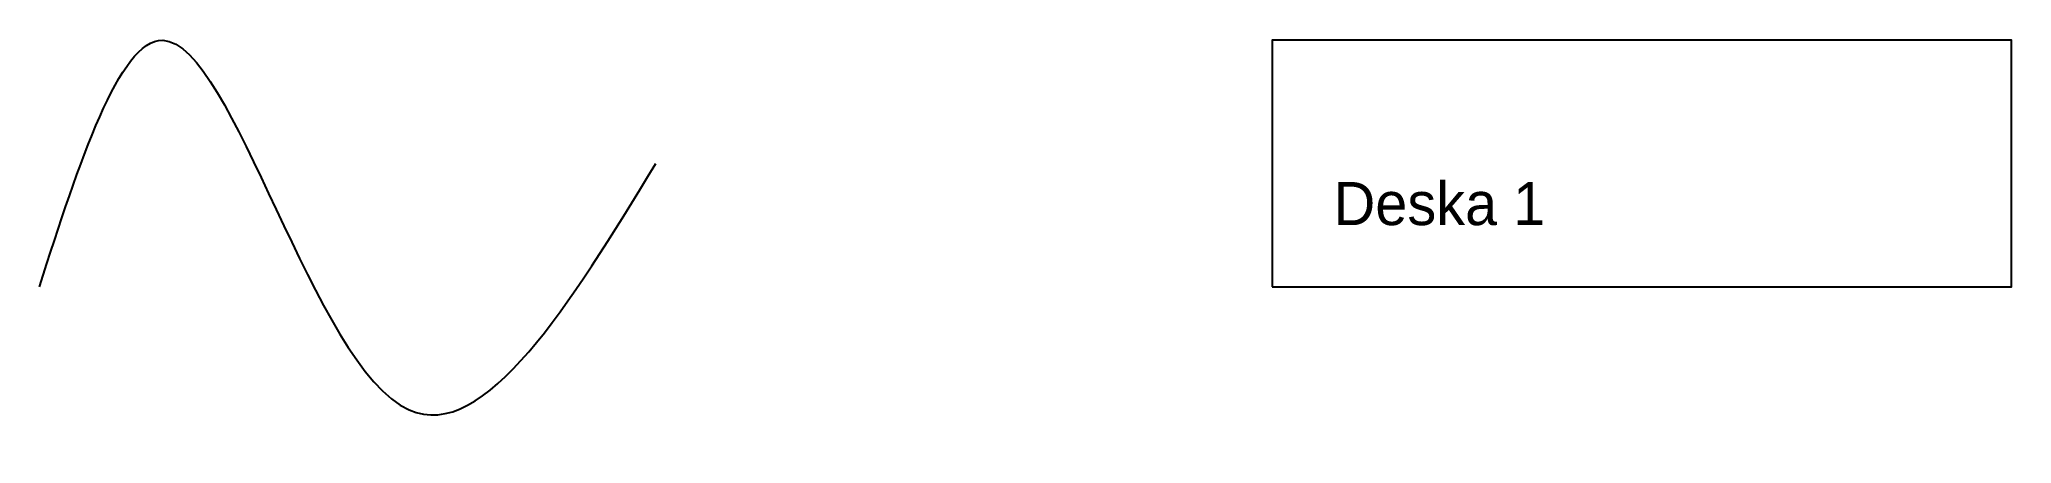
# Model space of a CAD drawing. Header units: millimetres. Extents: x 0 to 160, y -13 to 20.
import ezdxf

# ---------------------------------------------------------------- set-up
doc = ezdxf.new("R2010")
doc.units = ezdxf.units.MM

# ---------------------------------------------------------------- blocks, each defined once
blk = doc.blocks.new('RAZITKO')
blk.add_lwpolyline([(0, 0), (60, 0), (60, 20), (0, 20)], close=True)
blk.add_attdef('NAZEV', (5, 5), '', height=3.5)

msp = doc.modelspace()

# ---------------------------------------------------------------- linework, layer by layer
msp.add_spline([(0, 0), (10, 20), (30, -10), (50, 10)], degree=3)

# ---------------------------------------------------------------- block references
msp.add_blockref('RAZITKO', (100, 0)).add_auto_attribs({'NAZEV': 'Deska 1'})

doc.saveas('drawing.dxf')
